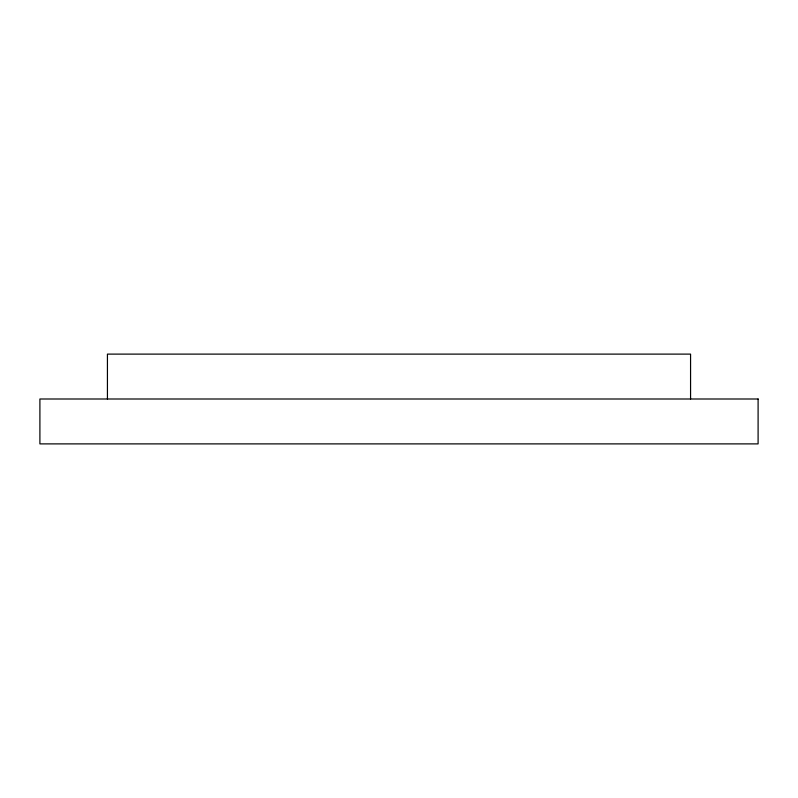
<?xml version="1.0" encoding="UTF-8"?>
<svg xmlns="http://www.w3.org/2000/svg" width="798" height="798" viewBox="0 0 798 798"><rect width="100%" height="100%" fill="white"/><g stroke="black" fill="none" stroke-linecap="round" stroke-linejoin="round"><path stroke-width="1.2" d="M690.569 399L690.569 354.113L107.431 354.113L107.431 399M758.1 399L39.9 399L39.9 443.888L758.1 443.888L758.1 399"/></g></svg>
